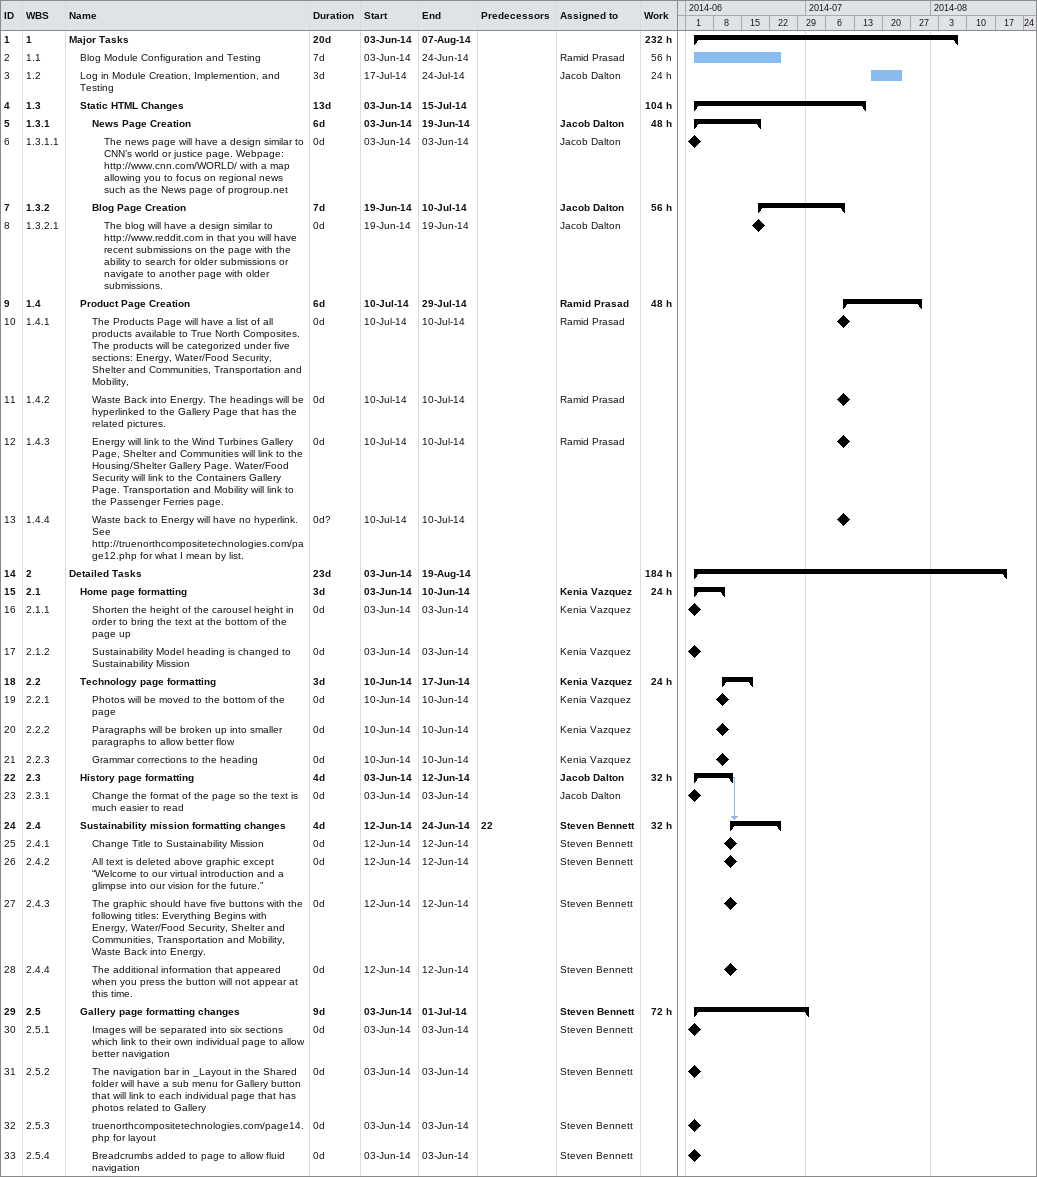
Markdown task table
| ID | WBS | Task | Duration | Start | Finish | Predecessors | Resources | Work (h) |
|---|---|---|---|---|---|---|---|---|
| 1 | 1 | **Major Tasks** | 20d | 2014-06-03 | 2014-08-07 |  |  | 232 |
| 2 | 1.1 | Blog Module Configuration and Testing | 7d | 2014-06-03 | 2014-06-24 |  | Ramid Prasad | 56 |
| 3 | 1.2 | Log in Module Creation, Implemention, and Testing | 3d | 2014-07-17 | 2014-07-24 |  | Jacob Dalton | 24 |
| 4 | 1.3 | **Static HTML Changes** | 13d | 2014-06-03 | 2014-07-15 |  |  | 104 |
| 5 | 1.3.1 | **News Page Creation** | 6d | 2014-06-03 | 2014-06-19 |  | Jacob Dalton | 48 |
| 6 | 1.3.1.1 | The news page will have a design similar to CNN’s world or justice page. Webpage: http://www.cnn.com/WORLD/ with a map allowing you to focus on regional news such as the News page of progroup.net | 0d | 2014-06-03 | 2014-06-03 |  | Jacob Dalton |  |
| 7 | 1.3.2 | **Blog Page Creation** | 7d | 2014-06-19 | 2014-07-10 |  | Jacob Dalton | 56 |
| 8 | 1.3.2.1 | The blog will have a design similar to http://www.reddit.com in that you will have recent submissions on the page with the ability to search for older submissions or navigate to another page with older submissions. | 0d | 2014-06-19 | 2014-06-19 |  | Jacob Dalton |  |
| 9 | 1.4 | **Product Page Creation** | 6d | 2014-07-10 | 2014-07-29 |  | Ramid Prasad | 48 |
| 10 | 1.4.1 | The Products Page will have a list of all products available to True North Composites. The products will be categorized under five sections: Energy, Water/Food Security, Shelter and Communities, Transportation and Mobility, | 0d | 2014-07-10 | 2014-07-10 |  | Ramid Prasad |  |
| 11 | 1.4.2 | Waste Back into Energy. The headings will be hyperlinked to the Gallery Page that has the related pictures. | 0d | 2014-07-10 | 2014-07-10 |  | Ramid Prasad |  |
| 12 | 1.4.3 | Energy will link to the Wind Turbines Gallery Page, Shelter and Communities will link to the Housing/Shelter Gallery Page. Water/Food Security will link to the Containers Gallery Page. Transportation and Mobility will link to the Passenger Ferries page. | 0d | 2014-07-10 | 2014-07-10 |  | Ramid Prasad |  |
| 13 | 1.4.4 | Waste back to Energy will have no hyperlink. See http://truenorthcompositetechnologies.com/page12.php for what I mean by list. | 0d? | 2014-07-10 | 2014-07-10 |  |  |  |
| 14 | 2 | **Detailed Tasks** | 23d | 2014-06-03 | 2014-08-19 |  |  | 184 |
| 15 | 2.1 | **Home page formatting** | 3d | 2014-06-03 | 2014-06-10 |  | Kenia Vazquez | 24 |
| 16 | 2.1.1 | Shorten the height of the carousel height in order to bring the text at the bottom of the page up | 0d | 2014-06-03 | 2014-06-03 |  | Kenia Vazquez |  |
| 17 | 2.1.2 | Sustainability Model heading is changed to Sustainability Mission | 0d | 2014-06-03 | 2014-06-03 |  | Kenia Vazquez |  |
| 18 | 2.2 | **Technology page formatting** | 3d | 2014-06-10 | 2014-06-17 |  | Kenia Vazquez | 24 |
| 19 | 2.2.1 | Photos will be moved to the bottom of the page | 0d | 2014-06-10 | 2014-06-10 |  | Kenia Vazquez |  |
| 20 | 2.2.2 | Paragraphs will be broken up into smaller paragraphs to allow better flow | 0d | 2014-06-10 | 2014-06-10 |  | Kenia Vazquez |  |
| 21 | 2.2.3 | Grammar corrections to the heading | 0d | 2014-06-10 | 2014-06-10 |  | Kenia Vazquez |  |
| 22 | 2.3 | **History page formatting** | 4d | 2014-06-03 | 2014-06-12 |  | Jacob Dalton | 32 |
| 23 | 2.3.1 | Change the format of the page so the text is much easier to read | 0d | 2014-06-03 | 2014-06-03 |  | Jacob Dalton |  |
| 24 | 2.4 | **Sustainability mission formatting changes** | 4d | 2014-06-12 | 2014-06-24 | 22 | Steven Bennett | 32 |
| 25 | 2.4.1 | Change Title to Sustainability Mission | 0d | 2014-06-12 | 2014-06-12 |  | Steven Bennett |  |
| 26 | 2.4.2 | All text is deleted above graphic except “Welcome to our virtual introduction and a glimpse into our vision for the future.” | 0d | 2014-06-12 | 2014-06-12 |  | Steven Bennett |  |
| 27 | 2.4.3 | The graphic should have five buttons with the following titles: Everything Begins with Energy, Water/Food Security, Shelter and Communities, Transportation and Mobility, Waste Back into Energy. | 0d | 2014-06-12 | 2014-06-12 |  | Steven Bennett |  |
| 28 | 2.4.4 | The additional information that appeared when you press the button will not appear at this time. | 0d | 2014-06-12 | 2014-06-12 |  | Steven Bennett |  |
| 29 | 2.5 | **Gallery page formatting changes** | 9d | 2014-06-03 | 2014-07-01 |  | Steven Bennett | 72 |
| 30 | 2.5.1 | Images will be separated into six sections which link to their own individual page to allow better navigation | 0d | 2014-06-03 | 2014-06-03 |  | Steven Bennett |  |
| 31 | 2.5.2 | The navigation bar in _Layout in the Shared folder will have a sub menu for Gallery button that will link to each individual page that has photos related to Gallery | 0d | 2014-06-03 | 2014-06-03 |  | Steven Bennett |  |
| 32 | 2.5.3 | truenorthcompositetechnologies.com/page14.php for layout | 0d | 2014-06-03 | 2014-06-03 |  | Steven Bennett |  |
| 33 | 2.5.4 | Breadcrumbs added to page to allow fluid navigation | 0d | 2014-06-03 | 2014-06-03 |  | Steven Bennett |  |
